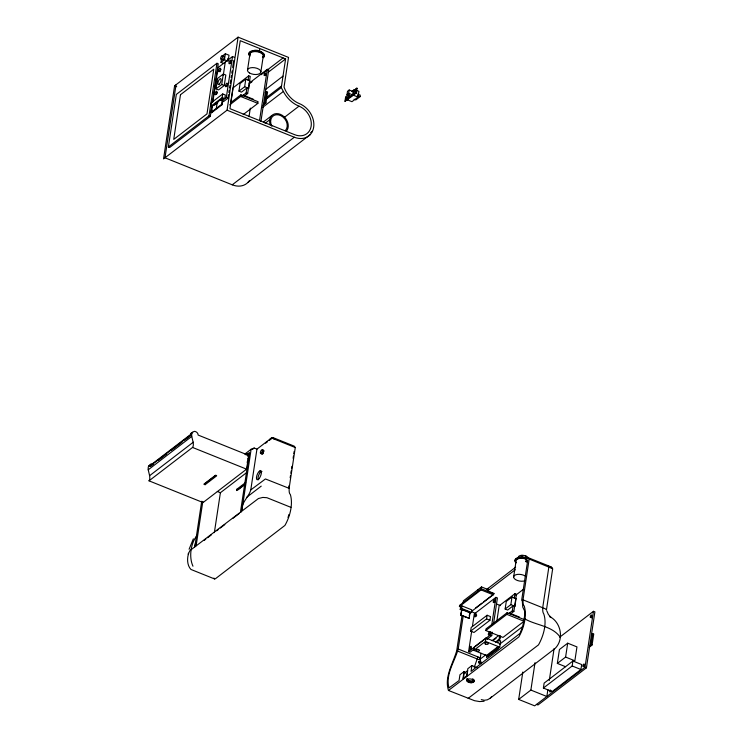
<?xml version="1.0" encoding="UTF-8"?>
<svg xmlns="http://www.w3.org/2000/svg" width="743" height="743" viewBox="0 0 743 743"><rect width="100%" height="100%" fill="white"/><g stroke="black" fill="none" stroke-linecap="round" stroke-linejoin="round"><path stroke-width="1.11" d="M256.939 449.144L254.208 448.038L251.134 449.236L241.819 510.785C241.261 502.11 248.664 497.476 250.772 489.925L256.939 449.144L270.963 438.379L272.95 437.581L294.209 446.125L295.277 447.537L289.111 488.327C289.268 490.38 288.758 493.101 290.411 494.652C293.169 504.534 289.984 516.599 284.913 525.44L215.433 578.732L214.56 578.946L190.97 569.463C186.456 564.866 186.827 555.745 189.939 550.591L258.453 498.516L262.827 497.429L266.932 497.708L290.894 507.339M527.316 562.321A7.058 3.501 8.6 0 0 525.858 561.597L526.248 559.07L528.106 557.649L529.174 559.061L523.007 599.842C523.165 601.904 522.654 604.616 524.307 606.177C527.066 616.058 523.88 628.123 518.809 636.965L448.456 690.461C444.175 676.724 452.998 663.657 456.731 650.673L462.044 615.557M481.278 699.609L484.297 700.268L487.278 699.85L490.009 698.364L554.928 648.574C564.401 639.658 561.151 621.993 549.458 616.467L549.969 616.746M479.792 661.781L479.699 663.165L478.929 661.679L479.792 661.781L479.969 663.155M238.094 37.15L174.586 85.863L163.534 158.9L227.052 110.187L238.094 37.15L288.525 57.415L284.049 87.005A22.392 17.563 52.5 0 0 299.392 103.63A19.559 15.334 52.5 0 1 313.676 127.183A19.559 15.334 52.5 0 1 294.312 137.223L232.243 184.821L164.983 157.785L176.035 84.758M211.857 106.054L210.297 116.335L169.664 147.504L168.373 146.984L176.323 94.435L216.956 63.266L218.247 63.787L212.377 102.627M149.018 480.832L192.548 447.444C195.846 443.237 187.515 432.296 194.74 431.339C196.44 431.711 198.205 433.169 198.102 435.045L248.664 455.366L246.583 469.158L203.053 502.547L149.018 480.832C152.306 476.625 143.984 465.685 151.201 464.737M168.373 146.984L209.006 115.815L216.956 63.266M210.761 106.37L211.318 102.692L222.733 93.943L225.343 94.993L224.785 98.661L222.176 97.612L210.761 106.37L212.507 107.066M211.068 112.434L211.987 106.323L222.473 98.28L223.095 98.522L222.166 104.642L211.681 112.685L211.068 112.434L221.553 104.392L222.473 98.28M211.839 108.599L212.173 106.351M212.86 101.856L218.033 67.641L232.513 56.533L234.194 57.211M211.681 112.685L212.145 109.63M216.018 88.891L217.606 78.405L223.299 74.04L225.826 75.062L224.237 85.538L218.553 89.903L216.018 88.891L221.711 84.526L223.299 74.04M223.754 63.489L221.024 62.393L221.479 59.394M221.024 62.393L224.46 59.746L225.37 53.756L229.011 55.214L228.259 60.211M223.309 75.08L225.268 62.087M222.176 97.612L222.733 93.943M222.148 100.686L226.318 97.482L232.513 56.533M223.476 101.633L228.008 98.16L228.519 94.751M228.863 92.476L229.206 90.2M229.55 87.925L229.893 85.649M230.237 83.374L230.757 79.956M231.101 77.69L231.444 75.415M231.788 73.139L232.132 70.864M232.652 67.446L233.683 60.62M230.878 101.596L232.773 89.058M238.94 91.129L240.091 83.513L245.803 79.129L249.852 80.755L248.701 88.371L246.899 87.98L241.466 92.141L238.94 91.129L244.651 86.745L245.803 79.129M229.68 104.893L240.676 96.469L240.927 94.825L258.09 101.726L257.849 103.37L243.193 114.608M192.688 432.287L191.109 433.132L190.728 434.971L149.798 466.363L150.56 464.087L153.281 463.966M247.475 70.316L249.899 54.285M241.447 96.562L246.147 92.912L246.899 87.98M248.051 80.374L248.738 75.814L250.252 76.418L247.67 93.516L244.159 96.209M249.016 116.66L250.307 108.106M259.456 50.923L259.706 49.27M260.886 71.82L263.31 55.781M201.706 501.256L194.815 546.848L195.539 542.938M259.521 120.672L267.294 69.303L268.715 69.879L260.932 121.36M205.105 484.705L216.687 475.817L215.424 475.306L203.842 484.195L205.105 484.705L205.291 483.442L215.99 475.241M196.115 545.845L202.839 501.386M264.61 103.955L263.626 103.565L264.926 102.562L266.588 91.612L267.573 92.011L265.92 102.961L262.948 105.237M281.272 87.618L285.609 58.929L240.249 40.689L229.958 108.673L294.692 134.697A16.615 13.03 52.5 0 0 311.15 126.171A16.615 13.03 52.5 0 0 299.011 106.156A25.336 19.866 52.5 0 1 284.411 93.349L281.272 87.618L266.672 98.819M214.356 532.62L220.392 492.72L246.676 472.567M245.664 482.486L236.757 489.321L236.562 490.584L244.586 484.436M247.41 455.218L247.605 453.954L249.509 454.716M354.346 89.513L353.482 95.234L344.984 101.224L345.662 96.711L348.216 94.76L347.436 99.868L351.978 101.689L358.015 97.054L358.888 91.343L354.346 89.513L351.755 91.5M345.402 101.392L345.913 98.011M350.891 96.153L347.009 94.593L347.51 91.287L349.201 89.996L353.083 91.556L352.581 94.863L348.708 97.835L349.21 94.528M288.609 488.105L288.953 485.811M290.169 477.795L290.513 475.501M290.857 473.207L291.2 470.923M291.553 468.629L291.897 466.335M293.113 458.32L293.457 456.026M293.801 453.732L294.154 451.438M347.009 94.593L348.699 93.302L349.201 89.996M356.129 92.671L356.807 88.166L356.547 92.847L353.575 94.63L356.547 92.847M354.039 99.246L355.767 99.943L360.049 96.664L360.271 95.169L357.68 94.129M469.985 613.43L471.368 612.371L471.749 609.845L462.007 605.926L460.623 606.994L459.425 606.511L459.601 605.322L481.241 588.725L493.389 593.601L493.213 594.79L471.573 611.387M462.192 610.3L460.242 609.52L460.623 606.994M460.679 615.306L461.923 609.176L470.05 612.436L469.167 618.297L460.679 615.306L461.923 609.176M460.242 609.52L461.626 608.452L462.007 605.926M463.13 602.619L463.4 600.836L481.51 586.942L488.597 589.793M465.564 673.121L464.031 671.607L459.954 674.737L459.072 680.551L448.986 687.907C445.261 674.319 454.67 661.734 458.208 649.001L463.242 615.715M469.242 615.641L470.05 612.436M464.031 671.607L462.963 678.684L466.753 675.777L467.821 668.7L471.898 665.579L477.08 667.66M470.625 631.123L471.183 627.463L487.12 615.241L490.501 616.597L489.943 620.256L474.006 632.479L470.625 631.123L486.572 618.9L487.12 615.241M474.601 648.76L470.087 652.215L468.601 651.611L471.703 631.067M472.399 626.498L474.294 613.941L495.925 597.353L497.42 597.948L493.454 624.204M477.944 591.252L478.213 589.478M467.059 674.867L467.719 670.502L464.096 673.279L463.279 678.74L466.901 675.963M466.873 679.956C468.759 678.145 473.04 678.73 474.043 681.229C472.827 683.811 467.663 682.919 466.753 680.421L467.068 678.693L466.948 679.158C467.941 681.619 472.242 682.278 474.118 680.43M466.883 680.904L467.078 679.641M467.254 681.387L467.44 680.124M459.425 606.511L481.065 589.905L481.51 586.942M467.83 681.833L468.025 680.569M468.592 682.213L468.777 680.95M487.074 655.66L473.82 650.339L474.331 646.939L485.978 638.005L500.243 643.744M469.474 682.492L469.66 681.229M471.898 665.579L471.025 671.384L520.054 633.389L522.812 626.024L524.577 616.096L524.651 610.987L522.756 607.105L522.292 601.013L521.66 600.27L527.725 560.166L525.858 561.597M470.412 682.659L470.607 681.396M471.359 682.706L471.545 681.442M472.232 682.622L472.427 681.359M472.985 682.408L473.18 681.145M473.347 682.213L473.532 680.95L473.56 682.093M473.793 681.842L473.978 680.579M473.923 681.693L474.238 679.966M483.619 601.839L494.383 593.583L487.677 590.889L488.058 588.363M480.99 653.283L480.099 659.199L481.455 663.759M485.811 630.519L486.052 628.875L507.125 612.724L524.298 619.625L524.047 621.259L502.974 637.42L485.811 630.519L506.875 614.359L507.125 612.724M473.82 650.339L485.458 641.404L485.978 638.005M486.461 656.951L486.711 655.307L497.986 646.651L498.627 646.902L498.377 648.546L487.092 657.202L486.461 656.951L497.745 648.295L497.986 646.651M468.601 651.611L490.231 635.024L490.751 631.596M491.782 624.752L495.925 597.353M487.213 639.082L491.727 635.618L492.237 632.2M496.909 620.637L499.147 605.814L514.936 593.703L516.45 594.316L513.868 611.415L510.357 614.108M497.754 642.741L498.163 640.039L500.652 641.042L499.733 647.144L488.086 656.069M499.649 635.664L498.915 640.55L499.547 640.81L500.28 635.924M505.138 609.028L506.289 601.412L512.001 597.028L516.051 598.654L514.899 606.269L513.097 605.879L507.673 610.04L505.138 609.028L510.85 604.644L512.001 597.028M513.636 577.032L516.06 560.993A6.761 3.353 8.6 0 1 526.1 559.182M508.844 613.495L512.345 610.802L513.097 605.879M514.936 593.703L514.249 598.264L516.051 598.654M521.762 556.944L522.013 555.29M525.617 557.631L525.868 555.978M536.539 704.401L537.969 704.977L586.431 667.808L594.892 611.879L593.462 611.303L585.001 667.242L534.663 705.85L518.679 699.423L522.821 672.034M518.679 699.423L530.874 690.071L535.016 662.682M552.625 569.101L550.201 566.528L528.106 557.649M543.384 688.055L544.136 683.105L572.918 661.029L581.685 664.558L580.933 669.508L552.16 691.584L543.384 688.055L572.166 665.979L572.918 661.029M547.888 689.643L546.857 696.497L530.874 690.071M549.272 680.514L554.102 648.555M557.343 663.406L559.442 649.512L567.698 643.178L576.958 646.902L574.859 660.796L565.599 657.072L557.343 663.406L565.572 666.712M565.599 657.072L567.698 643.178M590.778 645.955L589.793 645.565L591.094 644.562L592.756 633.612L593.741 634.011L592.087 644.961L589.115 647.237M189.093 549.281L193.338 538.833M288.024 517.518L288.916 514.5M355.925 91.677L355.823 90.72L355.47 92.373M474.248 667.325L477.898 656.914M347.371 98.234L346.628 98.949L347.371 97.277M457.233 650.914L479.328 659.793L480.303 657.88L458.208 649.001M259.353 471.87L260.617 470.468M490.009 698.364L491.532 696.739M197.183 535.239C190.682 543.189 188.722 556.962 192.966 566.212M221.925 56.394L225.37 53.756M230.85 61.223L231.927 60.397M232.949 87.925L248.738 75.814M214.356 105.227L217.848 102.543L217.235 102.302L216.306 108.413L216.928 108.664M220.476 100.537L223.095 98.522M249.128 83.244L267.294 69.303M250.224 83.114L252.053 81.711M261.174 74.709L283.083 57.908M268.269 72.229L285.609 58.929M230.85 102.553L240.927 94.825M265.669 89.429L283.009 76.12M265.279 92.615L266.588 91.612M266.003 97.89L281.523 85.984M262.381 107.559L283.38 91.463M263.44 121.991L271.632 115.713M265.149 123.319L269.69 119.827M284.402 117.357L299.011 106.156M356.807 88.166L354.262 90.126L357.225 88.333M344.984 101.224L347.947 99.432M310.62 132.7L312.45 131.307M248.088 182.286L310.156 134.678M148.693 466.075L149.993 465.072L151.256 465.582M190.914 433.68L192.223 432.686M153.104 464.356L150.402 466.437L150.597 465.146L191.23 433.977L191.035 435.268L184.71 440.116M158.528 460.196L166.655 453.964M171.169 450.499L182.007 442.187M148.108 469.882L191.648 436.494M149.817 475.529L193.347 442.141M244.8 454.094L251.134 449.236M252.397 449.431L254.208 448.038M246.769 454.595L249.481 452.515L240.518 511.788L241.15 512.038M265.595 443.218L267.434 441.816M269.272 440.404L272.95 437.581L274.018 438.992M245.153 484.362L238.02 489.832L236.757 489.321M250.772 489.925L265.446 478.956L289.111 488.327M246.871 497.151L261.23 486.136M203.991 540.542L205.802 539.149M207.622 537.756L211.244 534.979M216.677 530.808L218.488 529.415M220.309 528.032L224.832 524.549M232.996 518.298L239.339 513.432M486.414 589.626L515.614 567.225M487.677 590.889L515.233 569.751M475.548 608.025L481.826 603.214M515.8 595.143L523.156 589.505M491.987 640.68L498.934 635.358M493.491 640.271L496.092 638.274M495.479 642.101L498.163 640.039M479.328 659.793L485.606 654.973M499.389 644.404L523.267 626.089M489.943 653.561L492.544 651.565M496.891 648.24L498.627 646.902M559.85 637.076L593.462 611.303M592.756 633.612L591.447 634.615L592.44 635.005M271.381 438.212L272.95 437.581L271.158 438.277M271.836 438.166L272.95 437.581L270.963 438.379M270.043 439.085L272.95 437.581L271.613 438.166M468.146 698.374L538.499 644.878C543.458 636.054 547.089 623.618 543.783 613.959C542.464 612.223 542.799 609.808 542.696 607.755L548.863 566.974L547.795 565.562M484.092 701.29L479.625 701.568L474.554 700.705L448.456 690.461M478.659 662.932L478.929 661.679L479.374 663.127M357.457 95.624L360.049 96.664M348.699 93.302L352.581 94.863M353.482 95.234L358.015 97.054M224.46 59.746L228.11 61.214M244.651 86.745L248.701 88.371M246.147 92.912L247.67 93.516M221.711 84.526L224.237 85.538M264.926 102.562L265.92 102.961M243.258 95.178L253.326 99.228M240.676 96.469L257.849 103.37M226.318 97.482L228.008 98.16M221.553 104.392L222.166 104.642M174.586 85.863L176.695 86.717M227.052 110.187L294.312 137.223M211.987 106.323L212.609 106.574M209.006 115.815L210.297 116.335M272.031 438.194L295.277 447.537M529.174 559.061L552.3 568.497M192.548 447.444L246.583 469.158M523.007 599.842L545.343 608.823L546.458 609.882L552.643 568.934L550.201 566.528L551.51 568.042M481.065 589.905L493.213 594.79M510.85 604.644L514.899 606.269M217.327 491.495L220.392 492.72M496.538 604.003L500.587 605.629M512.345 610.802L513.868 611.415M591.094 644.562L592.087 644.961M524.79 618.863C535.935 625.402 552.588 625.847 560.287 637.345M509.457 613.068L519.524 617.117M506.875 614.359L524.047 621.259M471.647 611.795L475.854 613.486M461.626 608.452L471.368 612.371M486.572 618.9L489.943 620.256M462.583 609.854L469.687 612.715M461.041 615.028L469.167 618.297M585.001 667.242L586.431 667.808M572.166 665.979L580.933 669.508M490.231 635.024L491.727 635.618M485.458 641.404L499.733 647.144M497.745 648.295L498.377 648.546M486.711 655.307L487.343 655.558M551.13 617.582L548.371 614.452L546.802 610.83M552.541 568.72L550.201 566.528L552.012 568.46M552.597 568.822L550.201 566.528L551.947 568.265M213.91 578.091L214.56 578.946M188.313 553.256L188.351 554.547M270.238 124.935A10.736 8.414 52.5 0 1 280.325 114.32A10.736 8.414 52.5 0 1 286.231 131.362M500.383 636.305A19.244 7.198 -68.1 0 1 499.472 638.023M262.01 450.685A2.285 0.854 -68.1 0 1 263.44 450.221A2.285 0.854 -68.1 0 1 262.623 453.221A2.285 0.854 -68.1 0 1 261.192 453.685M263.821 450.472A1.997 0.743 -68.1 0 1 263.923 451.456M263.459 452.886A1.997 0.743 -68.1 0 1 262.948 453.667M262.688 453.917A1.997 0.743 -68.1 0 1 262.233 454.066M258.304 479.792A4.607 1.718 -68.1 0 1 258.898 474.74A4.607 1.718 -68.1 0 1 261.982 471.471M247.874 456.564A1.467 1.152 52.5 0 0 248.171 456.471L248.413 456.286A1.467 1.152 52.5 0 0 248.599 455.022L248.441 454.688A1.467 1.152 52.5 0 0 246.137 455.05M247.168 461.802A1.644 0.817 8.6 0 1 247.168 462.629M247.818 458.868A1.644 0.817 8.6 0 1 249.388 458.44M473.402 679.492A2.944 1.458 8.6 0 1 470.598 681.034A2.944 1.458 8.6 0 1 467.774 678.87M472.641 678.749A2.944 1.458 8.6 0 1 473.115 679.102M500.643 636.649A20.256 7.579 -68.1 0 1 499.686 638.46M489.813 635.042A1.542 0.576 -68.1 0 1 490.046 633.974M471.257 648.983A1.542 0.576 -68.1 0 1 471.452 648.24M494.736 602.35A1.542 0.576 -68.1 0 1 495.293 600.911M476.226 616.244A1.542 0.576 -68.1 0 1 476.7 615.176M551.083 690.479A1.402 0.529 -68.1 0 1 549.894 691.965A1.402 0.529 -68.1 0 1 550.275 689.903M591.697 617.907A1.402 0.529 -68.1 0 1 591.772 617.043M584.286 666.945A1.402 0.529 -68.1 0 1 584.351 666.081M487.055 639.268A1.746 0.864 8.6 0 1 487.501 639.342M518.27 557.352A5.127 2.535 8.6 0 1 523.332 555.355A5.127 2.535 8.6 0 1 528.431 558.485M518.688 557.798A5.127 2.535 8.6 0 1 527.484 558.773M516.357 559.637A6.761 3.353 8.6 0 1 518.085 558.309M519.468 557.928A6.761 3.353 8.6 0 1 522.821 557.854M524.558 558.16A6.761 3.353 8.6 0 1 526.174 558.68L526.731 558.253A7.894 3.91 8.6 0 0 517.286 557.826A7.894 3.91 8.6 0 0 516.079 562.451M516.004 562.953A7.894 3.91 8.6 0 1 517.212 558.327A7.894 3.91 8.6 0 1 526.657 558.755M525.106 580.701A6.761 3.353 8.6 0 1 515.614 579.642A6.761 3.353 8.6 0 1 515.586 574.859A6.761 3.353 8.6 0 1 525.069 575.918M249.36 180.707A19.559 15.334 52.5 0 1 232.243 184.821M252.527 51.081A5.127 2.535 8.6 0 1 261.322 52.066M261.833 52.744A5.127 2.535 8.6 0 1 262.01 53.422M249.973 53.775A6.761 3.353 8.6 0 1 250.196 52.929M250.865 52.186A6.761 3.353 8.6 0 1 251.923 51.601M254.923 51.063A6.761 3.353 8.6 0 1 256.66 51.146M258.397 51.453A6.761 3.353 8.6 0 1 260.013 51.973M262.474 53.477A6.761 3.353 8.6 0 1 263.152 54.369M250.131 55.186A6.761 3.353 8.6 0 1 257.459 51.778A6.761 3.353 8.6 0 1 262.428 57.369M249.843 56.245A7.894 3.91 8.6 0 1 256.576 51.081A7.894 3.91 8.6 0 1 263.403 57.759M249.128 54.703A7.894 3.91 8.6 0 1 256.651 50.58A7.894 3.91 8.6 0 1 264.248 56.394M265.53 75.377A1.402 0.529 -68.1 0 1 265.604 75.043M223.188 56.617A1.997 0.743 -68.1 0 1 224.21 56.905A1.997 0.743 -68.1 0 1 223.197 59.533A1.997 0.743 -68.1 0 1 222.185 59.236M227.85 58.363A1.997 0.743 -68.1 0 1 227.72 59.254M271.845 126.282A9.538 7.486 52.5 0 1 273.805 115.518A9.538 7.486 52.5 0 1 284.829 118.936A9.538 7.486 52.5 0 1 285.423 130.499M220.179 71.755A1.923 0.715 -68.1 0 1 220.309 70.901M220.467 70.427A1.923 0.715 -68.1 0 1 221.154 69.22M230.636 63.35A1.923 0.715 -68.1 0 1 230.739 62.904M231.092 61.975A1.923 0.715 -68.1 0 1 231.333 61.567M216.826 93.897A1.923 0.715 -68.1 0 1 217.42 92.559M227.256 85.9A1.923 0.715 -68.1 0 1 227.618 84.971M346.164 98.327C347.037 99.924 347.269 95.104 346.164 98.327M354.717 91.76C355.591 93.358 355.823 88.538 354.717 91.76M180.484 94.723L173.732 139.396L207 113.874L213.752 69.21L180.484 94.723M258.935 478.78A4.895 1.83 -68.1 0 0 261.081 470.913A4.895 1.83 -68.1 0 0 256.762 475.901A4.895 1.83 -68.1 0 0 258.935 478.78M261.397 453.044A1.997 0.743 -68.1 0 0 262.27 449.84A1.997 0.743 -68.1 0 0 260.505 451.865A1.997 0.743 -68.1 0 0 261.397 453.044M494.011 602.294A1.542 0.576 -68.1 0 0 494.689 599.815A1.542 0.576 -68.1 0 0 493.324 601.393A1.542 0.576 -68.1 0 0 494.011 602.294M475.418 616.56A1.542 0.576 -68.1 0 0 476.096 614.08A1.542 0.576 -68.1 0 0 474.731 615.65A1.542 0.576 -68.1 0 0 475.418 616.56M470.523 648.927A1.542 0.576 -68.1 0 0 471.201 646.447A1.542 0.576 -68.1 0 0 469.836 648.017A1.542 0.576 -68.1 0 0 470.523 648.927M489.117 634.661A1.542 0.576 -68.1 0 0 489.795 632.182A1.542 0.576 -68.1 0 0 488.43 633.76A1.542 0.576 -68.1 0 0 489.117 634.661M590.964 617.294A1.402 0.529 -68.1 0 0 591.577 615.046A1.402 0.529 -68.1 0 0 590.341 616.467A1.402 0.529 -68.1 0 0 590.964 617.294M583.543 666.332A1.402 0.529 -68.1 0 0 584.165 664.075A1.402 0.529 -68.1 0 0 582.921 665.505A1.402 0.529 -68.1 0 0 583.543 666.332M476.579 650.719A1.746 0.864 8.6 0 0 479.467 650.654A1.746 0.864 8.6 0 0 477.34 649.354A1.746 0.864 8.6 0 0 476.579 650.719M485.328 644.014A1.746 0.864 8.6 0 0 488.216 643.94A1.746 0.864 8.6 0 0 486.089 642.639A1.746 0.864 8.6 0 0 485.328 644.014M249.453 72.935A6.761 3.353 8.6 0 0 260.663 72.665A6.761 3.353 8.6 0 0 252.416 67.604A6.761 3.353 8.6 0 0 249.453 72.935M264.796 75.303A1.402 0.529 -68.1 0 0 265.409 73.046A1.402 0.529 -68.1 0 0 264.174 74.467A1.402 0.529 -68.1 0 0 264.796 75.303M221.646 58.901A1.997 0.743 -68.1 0 0 222.519 55.706A1.997 0.743 -68.1 0 0 220.755 57.731A1.997 0.743 -68.1 0 0 221.646 58.901M219.501 83.913A3.186 1.189 -68.1 0 0 220.903 78.804A3.186 1.189 -68.1 0 0 218.089 82.036A3.186 1.189 -68.1 0 0 219.501 83.913M229.903 63.359A1.923 0.715 -68.1 0 0 230.748 60.276A1.923 0.715 -68.1 0 0 229.058 62.226A1.923 0.715 -68.1 0 0 229.903 63.359M219.482 71.356A1.923 0.715 -68.1 0 0 220.318 68.272A1.923 0.715 -68.1 0 0 218.628 70.223A1.923 0.715 -68.1 0 0 219.482 71.356M215.999 94.352A1.923 0.715 -68.1 0 0 216.845 91.268A1.923 0.715 -68.1 0 0 215.145 93.219A1.923 0.715 -68.1 0 0 215.999 94.352M226.429 86.355A1.923 0.715 -68.1 0 0 227.265 83.272A1.923 0.715 -68.1 0 0 225.575 85.222A1.923 0.715 -68.1 0 0 226.429 86.355"/></g></svg>
